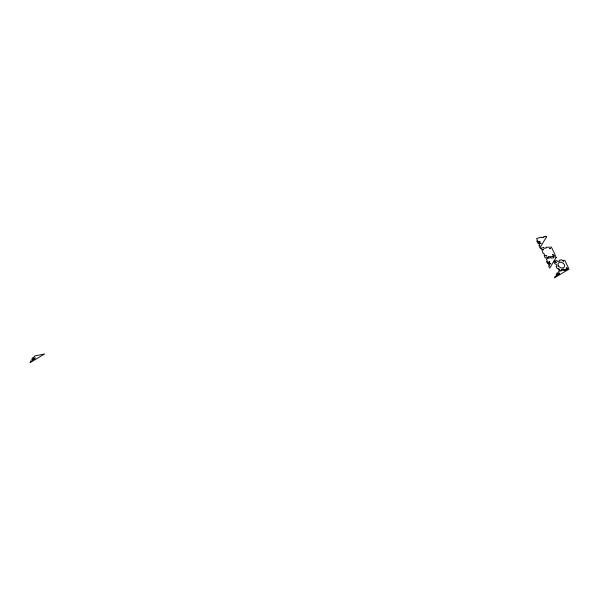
<?xml version="1.0" encoding="UTF-8"?>
<svg xmlns="http://www.w3.org/2000/svg" width="599" height="599" viewBox="0 0 599 599"><rect width="100%" height="100%" fill="white"/><g stroke="black" fill="none" stroke-linecap="round" stroke-linejoin="round"><path stroke-width="0.9" d="M33.507 358.973L34.24 358.621L33.544 359.048M557.909 274.162L558.642 273.81L557.954 274.245M33.282 358.322L33.671 358.127M32.556 359.632L32.945 359.445M33.746 358.284L33.357 358.472M33.012 359.61L32.66 359.789M34.742 358.082L35.131 357.895M34.016 359.393L34.405 359.205M35.176 358.09L34.847 358.239M34.45 359.4L34.106 359.55M557.676 273.503L558.073 273.316M556.95 274.821L557.347 274.634M558.148 273.473L557.766 273.661M557.414 274.799L557.077 274.971M559.137 273.271L559.533 273.084M558.418 274.582L558.807 274.394M559.608 273.234L559.226 273.421M558.882 274.552L558.508 274.739M555.453 262.107L556.224 262.377L555.453 262.107M558.815 269.153L559.593 269.423L558.815 269.153M563.038 260.879L563.816 261.149L563.053 260.82M566.399 267.925L567.178 268.195L566.399 267.925M538.127 241.637L538.658 241.831L538.127 241.622M538.995 243.456L539.527 243.651L538.995 243.426M539.175 242.385L539.946 242.67L539.175 242.363M539.587 241.404L540.118 241.599L539.594 241.367M540.455 243.216L540.987 243.411L540.455 243.216M542.889 249.491L543.675 249.783L542.889 249.491M545.861 255.721L546.647 256.013L545.869 255.698M547.86 262.048L548.392 262.242L547.868 262.033M548.729 263.859L549.261 264.062L548.736 263.83M549.59 248.428L550.376 248.72L549.597 248.405M548.909 262.796L549.68 263.081L548.916 262.774M549.32 261.808L549.852 262.003L549.335 261.763M550.189 263.627L550.721 263.822L550.189 263.627M552.57 254.657L553.356 254.949L552.57 254.635M30.856 361.092L29.95 362.732L44.648 353.934L34.547 356.016L33.641 357.655L32.668 357.813L31.762 359.452L32.743 359.295L31.837 360.935L30.856 361.092M555.251 276.281L554.352 277.921L569.05 269.123L559.234 270.711L558.156 268.442L557.175 268.599L556.097 266.33L557.07 266.173L555.992 263.912L555.011 264.069L553.933 261.8L554.914 261.643L554.584 260.962L557.018 260.565L557.452 261.471L559.9 261.082L559.466 260.176L561.914 259.779L562.349 260.685L564.79 260.288L568.578 268.225L566.13 268.614L566.295 270.014L563.846 270.411L563.681 269.011L561.241 269.408L561.398 270.808L558.949 271.205L558.043 272.844L557.063 273.002L556.157 274.642L557.137 274.484L556.231 276.124L555.251 276.281M546.453 236.957L539.961 247.769L538.883 245.5L539.856 245.335L538.778 243.074L537.797 243.231L536.719 240.963L537.692 240.805L536.614 238.537L541.189 237.062L541.511 237.743L543.959 237.346L543.637 236.672L546.078 236.276L546.453 236.957M556.186 257.368L549.702 268.172L548.617 265.904L549.597 265.746L548.512 263.478L547.538 263.635L546.453 261.366L547.434 261.209L546.348 258.948L550.923 257.473L551.245 258.154L553.693 257.757L553.371 257.076L555.82 256.679L556.186 257.368M543.735 247.642L540.545 248.158L540.875 248.832L541.608 248.72L543.038 253.37L543.772 253.25L544.85 255.518L544.117 255.638L545.202 257.899L548.385 257.39L548.055 256.709L553.281 256.597L552.952 255.915L555.4 255.518L551.402 247.132L546.183 247.245L546.505 247.926L544.057 248.323L543.735 247.642M558.515 266.046A3.519 2.636 28.9 0 0 564.28 267.012A3.519 2.636 28.9 0 0 561.166 262.31A3.519 2.636 28.9 0 0 558.515 266.046"/></g></svg>
